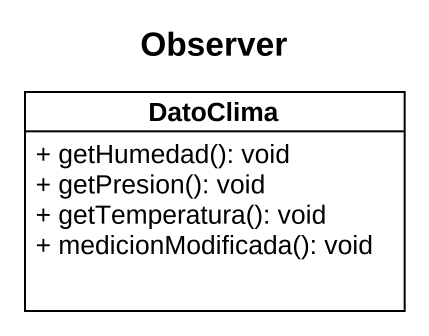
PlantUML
@startuml
title Observer
hide circle
hide empty members
skinparam classAttributeIconSize 0
class DatoClima {
  + getHumedad(): void
  + getPresion(): void
  + getTemperatura(): void
  + medicionModificada(): void
}
@enduml
